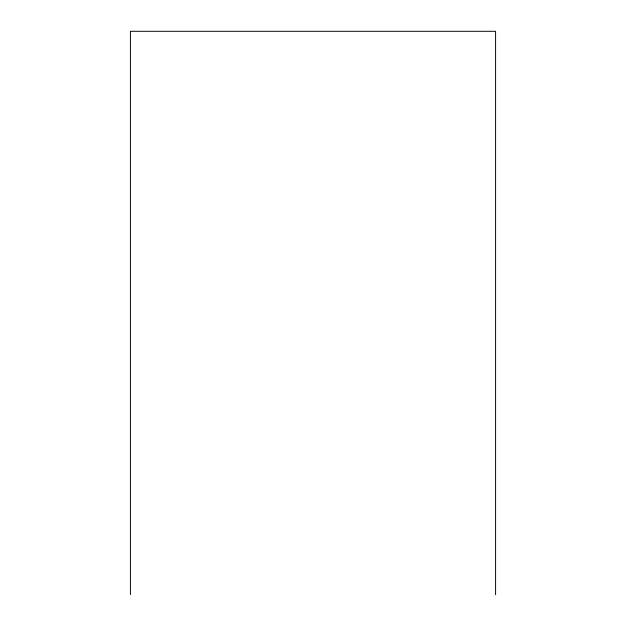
<?xml version="1.0" encoding="UTF-8"?>
<svg xmlns="http://www.w3.org/2000/svg" width="626" height="626" viewBox="0 0 626 626"><rect width="100%" height="100%" fill="white"/><g stroke="black" fill="none" stroke-linecap="round" stroke-linejoin="round"><path stroke-width="0.94" d="M495.581 594.7L495.581 31.3L130.419 31.3L130.419 594.7"/></g></svg>
